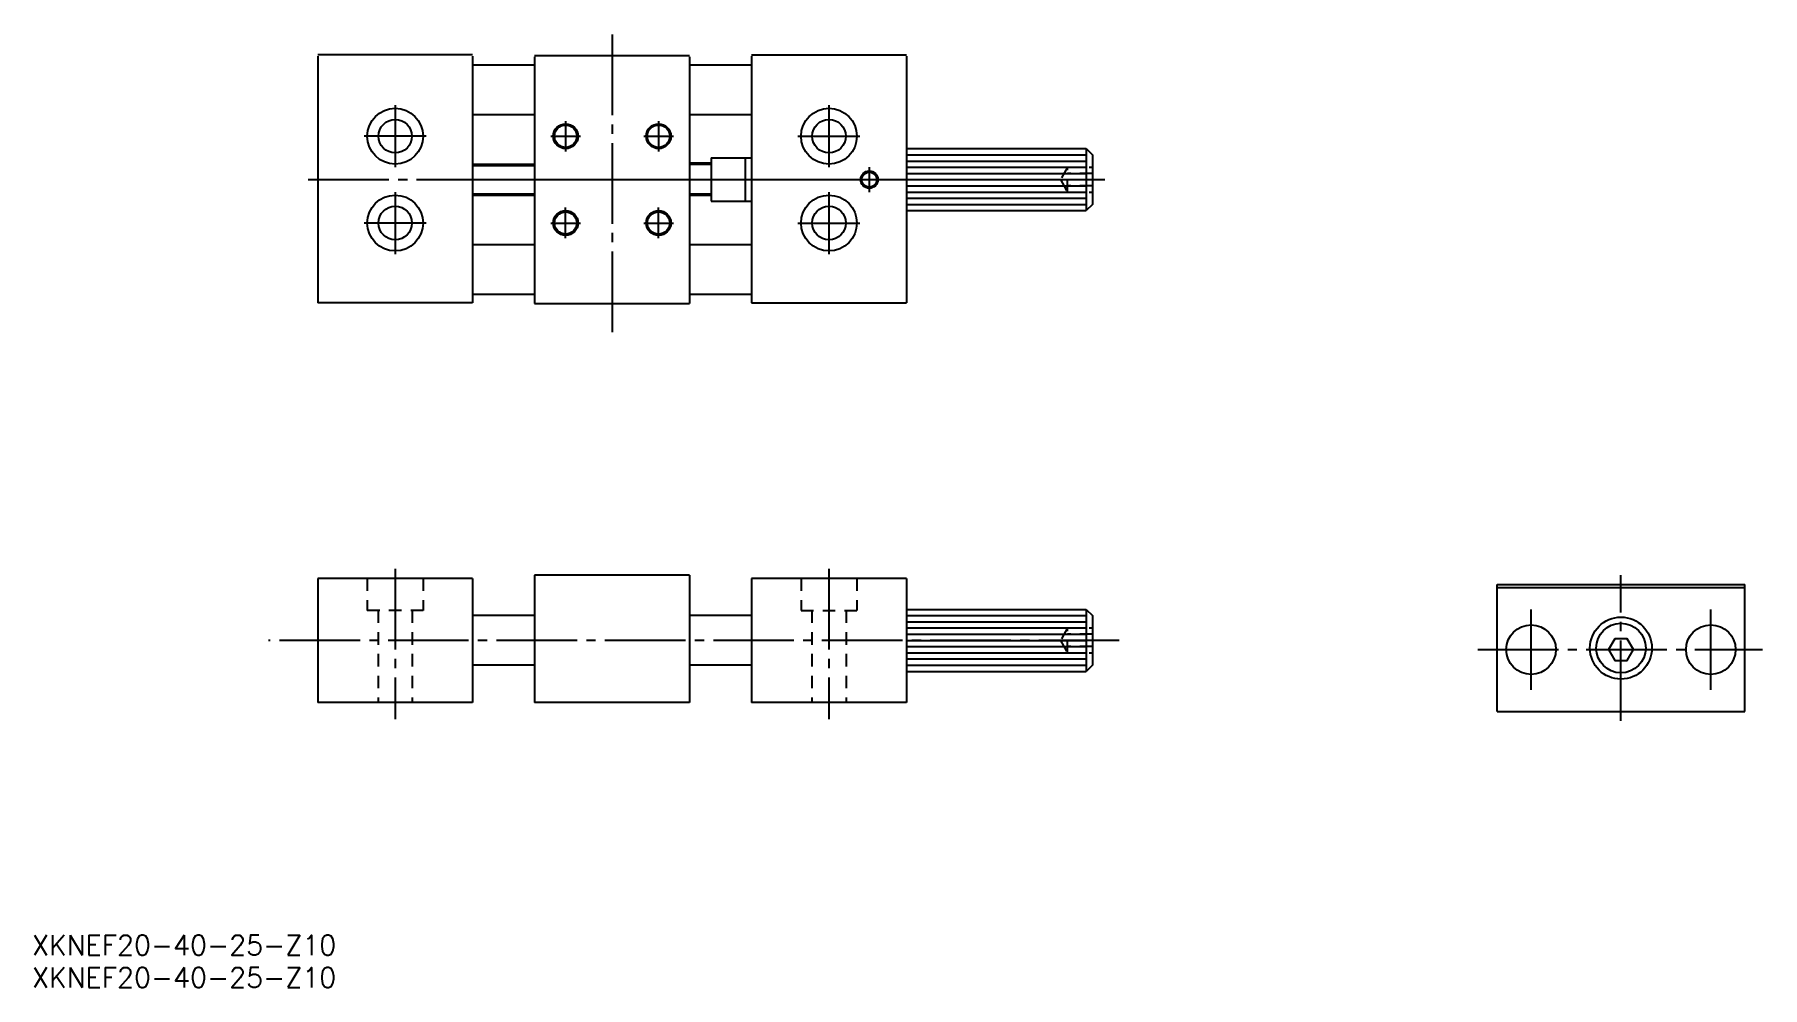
# Model space of a CAD drawing. Extents: x -6 to 273, y 5 to 159.
import ezdxf

# ---------------------------------------------------------------- set-up
doc = ezdxf.new("R2010")
doc.units = 0
doc.linetypes.add('CENTER', pattern=[17.5, 13, -1.5, 1.5, -1.5])
doc.linetypes.add('DASHED', pattern=[3.5, 2, -1.5])
doc.layers.get('0').update_dxf_attribs({"linetype": 'CONTINUOUS'})
doc.layers.add('CENTER', color=1, linetype='CENTER')
doc.styles.get("Standard").update_dxf_attribs({"font": 'txt.shx', "bigfont": 'extfont.shx'})

msp = doc.modelspace()

# ---------------------------------------------------------------- linework, layer by layer
at = {"color": 7, "linetype": 'CONTINUOUS'}
for p, q in [((65, 155.89), (40, 155.89)), ((40, 155.7), (40, 115.89)), ((65, 155.7), (65, 115.89)), ((65, 154.28), (75, 154.28)), ((75, 155.79), (100, 155.79)), ((75, 155.6), (75, 115.79)), ((100, 155.6), (100, 115.79)), ((100, 154.28), (110, 154.28)), ((110, 155.89), (135, 155.89)), ((110, 155.7), (110, 115.89)), ((135, 155.7), (135, 115.89)), ((65, 146.28), (75, 146.28)), ((100, 146.28), (110, 146.28)), ((135, 140.79), (164, 140.79)), ((164, 140.79), (165, 139.79)), ((164, 140.79), (164, 130.79)), ((165, 139.79), (165, 131.79)), ((65, 138.29), (75, 138.29)), ((100, 138.49), (103.5, 138.49)), ((103.5, 139.29), (103.5, 132.29)), ((103.5, 139.29), (110, 139.29)), ((109, 139.29), (109, 132.29)), ((65, 133.29), (75, 133.29)), ((100, 133.29), (103.5, 133.29)), ((103.5, 132.29), (110, 132.29)), ((165, 131.79), (164, 130.79)), ((135, 130.79), (164, 130.79)), ((65, 125.3), (75, 125.3)), ((100, 125.3), (110, 125.3)), ((65, 117.3), (75, 117.3)), ((100, 117.3), (110, 117.3)), ((65, 115.89), (40, 115.89)), ((75, 115.79), (100, 115.79)), ((110, 115.89), (135, 115.89)), ((65, 71.48), (40, 71.48)), ((40, 71.48), (40, 51.48)), ((65, 71.48), (65, 51.48)), ((100, 71.98), (75, 71.98)), ((75, 71.98), (75, 51.48)), ((100, 71.98), (100, 51.48)), ((135, 71.48), (110, 71.48)), ((110, 71.48), (110, 51.48)), ((135, 71.48), (135, 51.48)), ((230.3, 70.48), (270.3, 70.48)), ((230.3, 49.98), (230.3, 70.48)), ((230.3, 69.98), (270.3, 69.98)), ((270.3, 49.98), (270.3, 70.48)), ((75, 65.48), (65, 65.48)), ((110, 65.48), (100, 65.48)), ((135, 66.48), (164, 66.48)), ((164, 66.48), (165, 65.48)), ((164, 66.48), (164, 56.48)), ((165, 65.48), (165, 57.48)), ((75, 57.48), (65, 57.48)), ((110, 57.48), (100, 57.48)), ((135, 56.48), (164, 56.48)), ((165, 57.48), (164, 56.48)), ((65, 51.48), (40, 51.48)), ((100, 51.48), (75, 51.48)), ((135, 51.48), (110, 51.48)), ((230.3, 49.98), (270.3, 49.98))]:
    msp.add_line(p, q, dxfattribs=at)
at = {"color": 3, "linetype": 'CONTINUOUS'}
for p, q in [((135, 139.79), (164, 139.79)), ((65, 138.09), (75, 138.09)), ((100, 138.29), (103.5, 138.29)), ((135, 138.79), (164, 138.79)), ((135, 137.79), (164, 137.79)), ((135, 136.79), (164, 136.79)), ((135, 135.79), (164, 135.79)), ((135, 134.79), (164, 134.79)), ((65, 133.49), (75, 133.49)), ((100, 133.49), (103.5, 133.49)), ((135, 133.79), (164, 133.79)), ((135, 132.79), (164, 132.79)), ((135, 131.79), (164, 131.79)), ((135, 65.48), (164, 65.48)), ((135, 64.48), (164, 64.48)), ((135, 63.48), (164, 63.48)), ((135, 62.48), (164, 62.48)), ((135, 61.48), (164, 61.48)), ((135, 60.48), (164, 60.48)), ((135, 59.48), (164, 59.48)), ((135, 58.48), (164, 58.48)), ((135, 57.48), (164, 57.48))]:
    msp.add_line(p, q, dxfattribs=at)
at = {"color": 3, "linetype": 'DASHED'}
for p, q in [((161, 137.79), (159.85, 135.79)), ((161, 133.79), (161, 137.79)), ((161, 137.79), (165, 137.79)), ((165, 136.79), (161, 136.79)), ((159.85, 135.79), (161, 133.79)), ((165, 134.79), (161, 134.79)), ((161, 133.79), (165, 133.79)), ((48, 71.48), (48, 66.28)), ((57, 71.48), (57, 66.28)), ((118, 71.48), (118, 66.28)), ((127, 71.48), (127, 66.28)), ((57, 66.28), (48, 66.28)), ((49.75, 66.28), (49.75, 51.48)), ((55.25, 66.28), (55.25, 51.48)), ((118, 66.28), (127, 66.28)), ((119.75, 66.28), (119.75, 51.48)), ((125.25, 66.28), (125.25, 51.48)), ((161, 63.48), (159.85, 61.48)), ((159.85, 61.48), (161, 59.48)), ((161, 59.48), (161, 63.48)), ((161, 63.48), (165, 63.48)), ((165, 62.48), (161, 62.48)), ((165, 60.48), (161, 60.48)), ((161, 59.48), (165, 59.48))]:
    msp.add_line(p, q, dxfattribs=at)
at = {"color": 3, "linetype": 'CONTINUOUS'}
msp.add_lwpolyline([(249.3, 61.71), (248.3, 59.98), (249.3, 58.25), (251.3, 58.25), (252.3, 59.98), (251.3, 61.71)], close=True, dxfattribs=at)
for centre, radius in [((52.5, 142.79), 4.5), ((122.5, 142.79), 4.5), ((80, 142.79), 2), ((95, 142.79), 2), ((129, 135.79), 1.4), ((129, 135.79), 1.4), ((52.5, 128.79), 4.5), ((122.5, 128.79), 4.5), ((80, 128.79), 2), ((95, 128.79), 2)]:
    msp.add_circle(centre, radius, dxfattribs=at)
at = {"color": 7, "linetype": 'CONTINUOUS'}
for centre, radius in [((52.5, 142.79), 2.7), ((122.5, 142.79), 2.7), ((80, 142.79), 1.8), ((95, 142.79), 1.8), ((129, 135.79), 1.2), ((129, 135.79), 1.2), ((52.5, 128.79), 2.7), ((122.5, 128.79), 2.7), ((80, 128.79), 1.8), ((95, 128.79), 1.8), ((250.3, 60.23), 5), ((250.3, 60.23), 4), ((235.8, 59.98), 4), ((264.8, 59.98), 4)]:
    msp.add_circle(centre, radius, dxfattribs=at)
at = {"layer": 'CENTER', "color": 1, "linetype": 'CENTER'}
for p, q in [((87.5, 159.18), (87.5, 110.93)), ((52.5, 147.79), (52.5, 137.79)), ((122.5, 147.79), (122.5, 137.79)), ((80, 145.23), (80, 140.31)), ((95, 145.23), (95, 140.31)), ((57.5, 142.79), (47.5, 142.79)), ((77.6, 142.79), (82.4, 142.79)), ((92.6, 142.79), (97.4, 142.79)), ((117.5, 142.79), (127.5, 142.79)), ((129, 137.79), (129, 133.79)), ((38.46, 135.79), (167.03, 135.79)), ((65, 135.79), (167.03, 135.79)), ((127, 135.79), (131, 135.79)), ((52.5, 133.79), (52.5, 123.79)), ((80, 126.36), (80, 131.28)), ((95, 126.36), (95, 131.28)), ((122.5, 133.79), (122.5, 123.79)), ((57.5, 128.79), (47.5, 128.79)), ((77.6, 128.79), (82.4, 128.79)), ((92.6, 128.79), (97.4, 128.79)), ((117.5, 128.79), (127.5, 128.79)), ((52.5, 72.99), (52.5, 48.76)), ((122.5, 72.99), (122.5, 48.76)), ((250.3, 48.48), (250.3, 71.98)), ((235.8, 53.48), (235.8, 66.48)), ((264.8, 53.48), (264.8, 66.48)), ((169.35, 61.48), (32.07, 61.48)), ((227.2, 59.98), (273.13, 59.98))]:
    msp.add_line(p, q, dxfattribs=at)

# ---------------------------------------------------------------- texts
at = {"color": 7, "linetype": 'CONTINUOUS'}
for p in [(-6.11, 10.72), (-6.11, 5.5)]:
    msp.add_text('XKNEF20-40-25-Z10', height=3.2, dxfattribs=at).set_placement(p)

doc.saveas('drawing.dxf')
